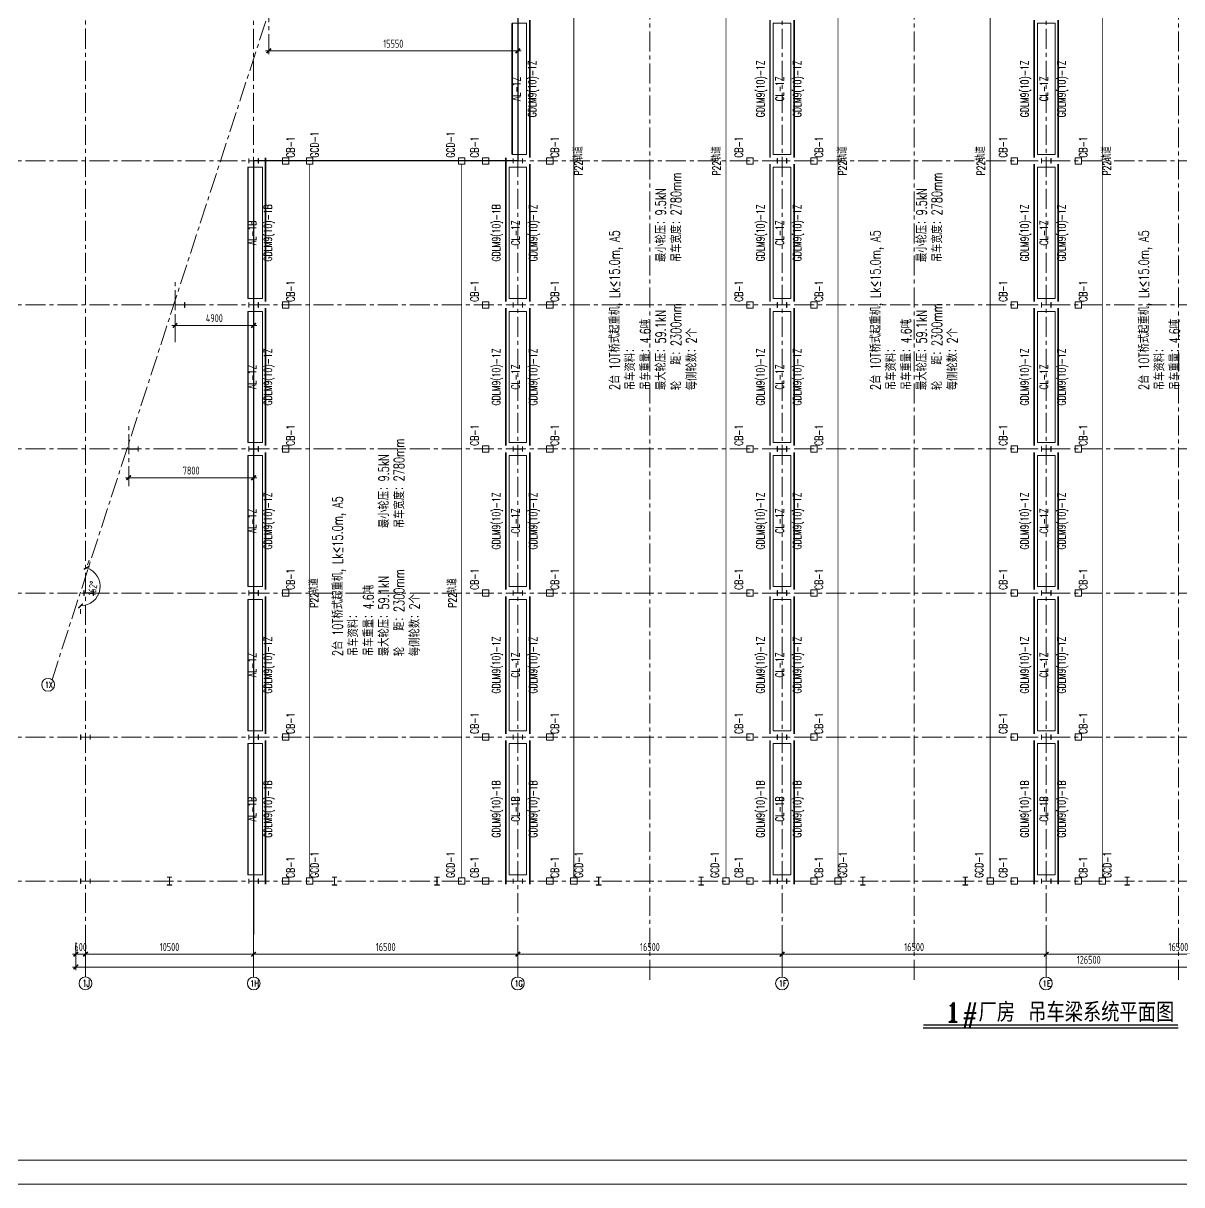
# Model space of a CAD drawing. Extents: x -1201378 to 2367219, y -619313 to 244905.
# Drawn here: x 1287257 to 1359602, y 118680 to 191252 of the extents above; entities that cross this region are included whole.
import ezdxf
from ezdxf.enums import TextEntityAlignment as Align

# ---------------------------------------------------------------- set-up
doc = ezdxf.new("R2010")
doc.units = 0
doc.header["$LTSCALE"] = 1000
doc.linetypes.add('CENTER', pattern=[2, 1.25, -0.25, 0.25, -0.25])
doc.layers.get('0').update_dxf_attribs({"linetype": 'CONTINUOUS'})
doc.layers.get('Defpoints').update_dxf_attribs({"linetype": 'CONTINUOUS'})
doc.layers.add('0-cxFrame', color=155, linetype='CONTINUOUS')
doc.layers.add('S-TEXT', color=21, linetype='CONTINUOUS')
for name, color, linetype, lineweight in [('0-cxText', 131, 'CONTINUOUS', 25), ('S-axis', 111, 'CONTINUOUS', 0), ('S-col', 2, 'CONTINUOUS', 0), ('S-dote', 5, 'CENTER', 0), ('THIN', 7, 'CONTINUOUS', 0), ('吊车梁', 4, 'CONTINUOUS', 0)]:
    doc.layers.add(name, color=color, linetype=linetype, lineweight=lineweight)
doc.styles.add('_TCH_AXIS', font='COMPLEX', dxfattribs={"bigfont": 'GBCBIG'})
doc.styles.add('cx_tuming', font='simhei.ttf')
doc.styles.add('cx_tuqian1', font='')
doc.styles.add('TKZ1', font='tjromant.shx', dxfattribs={"width": 0.7, "bigfont": 'tjhts.shx'})
doc.styles.add('TSSD_Dimension', font='tssdeng.shx', dxfattribs={"width": 0.7, "bigfont": 'hztxt.shx'})
doc.styles.add('TSSD_Rein', font='tj-romans1.shx', dxfattribs={"width": 0.7, "bigfont": 'tj-hztxt.shx'})
doc.styles.add('黑体', font='simhei.ttf', dxfattribs={"width": 0.8})
doc.styles.get('cx_tuqian1').set_extended_font_data('SimSun')
doc.dimstyles.new('TSSD_200_200', dxfattribs={"dimtxt": 500, "dimasz": 200, "dimexe": 200, "dimexo": 500, "dimgap": 200, "dimtad": 1, "dimdec": 0, "dimzin": 0, "dimdsep": 46, "dimtxsty": 'TSSD_Dimension', "dimblk": 'ARCHTICK', "dimcen": 0, "dimdle": 200, "dimclrt": 7, "dimadec": 0, "dimazin": 0, "dimtfac": 1, "dimtdec": 0, "dimtix": 1, "dimtmove": 2, "dimatfit": 3, "dimfxl": 1, "dimtolj": 1, "dimtzin": 0, "dimarcsym": 0})

# ---------------------------------------------------------------- blocks, each defined once
blk = doc.blocks.new('TK22.A0 L(Dragon)')
at = {"layer": '0-cxFrame', "color": 7, "const_width": 0.5}
blk.add_lwpolyline([(0, 0), (-1486, 0), (-1486, 841), (0, 841)], close=True, dxfattribs=at)
at = {"layer": '0-cxFrame', "const_width": 0.5}
blk.add_lwpolyline([(-80, 10), (-1466, 10), (-1466, 831), (-80, 831)], close=True, dxfattribs=at)
at = {"style": '黑体', "flags": 4}
blk.add_attdef('图幅', text='', height=3.3, dxfattribs=at).set_placement((-40, 3), align=Align.RIGHT)
at = {"layer": '0-cxText', "flags": 4}
for tag, height, style, p in [('建设单位', 3.5, 'cx_tuming', (-45, 240)), ('项目名称', 3.5, 'cx_tuming', (-45, 210)), ('子项名称', 3.5, 'cx_tuming', (-45, 180)), ('工程编号', 3.3, 'cx_tuqian1', (-35, 165)), ('图名1', 3.5, 'cx_tuming', (-45, 87)), ('图名2', 3.5, 'cx_tuming', (-45, 79)), ('图名3', 3.5, 'cx_tuming', (-45, 71)), ('出图日期', 3.3, 'cx_tuqian1', (-39, 60)), ('专业', 3.3, 'cx_tuqian1', (-55, 52)), ('图号', 3.3, 'cx_tuqian1', (-55, 44)), ('版次', 3.3, 'cx_tuqian1', (-20, 44))]:
    blk.add_attdef(tag, text='', height=height, dxfattribs=dict(at, style=style)).set_placement(p, align=Align.MIDDLE)
at = {"layer": 'Defpoints', "color": 6, "flags": 4}
for tag, height, style, p in [('tufu', 3.3, '黑体', (-12, 12)), ('dwfname', 4, 'cx_tuqian1', (-80, 3))]:
    blk.add_attdef(tag, text='', height=height, dxfattribs=dict(at, style=style)).set_placement(p, align=Align.RIGHT)
blk = doc.blocks.new('_FZH')
at = {"layer": 'S-col'}
blk.add_lwpolyline([(-0.375, -0.188), (-0.375, 0.187), (-0.36, 0.187), (-0.36, 0.005), (0.36, 0.005), (0.36, 0.187), (0.375, 0.187), (0.375, -0.188), (0.36, -0.188), (0.36, -0.005), (-0.36, -0.005), (-0.36, -0.188)], close=True, dxfattribs=at)
blk = doc.blocks.new('w4234324')
at = {"layer": 'S-col', "xscale": 800.0000000000005, "yscale": 800.0000000000005, "zscale": 800.0000000000005}
for p in [(-243454, 786820), (-226954, 786820), (-210454, 786820), (-193954, 786820), (-248054, 777820), (-243454, 777820), (-226954, 777820), (-210454, 777820), (-193954, 777820), (-250954, 768820), (-243454, 768820), (-226954, 768820), (-210454, 768820), (-193954, 768820), (-253754, 759820), (-243454, 759820), (-226954, 759820), (-210454, 759820), (-193954, 759820), (-253954, 750820), (-243454, 750820), (-226954, 750820), (-210454, 750820), (-193954, 750820), (-253954, 741820), (-243454, 741820), (-226954, 741820), (-210454, 741820), (-193954, 741820)]:
    blk.add_blockref('_FZH', p, dxfattribs=at)
blk = doc.blocks.new('_ArchTick')
at = {"color": 0, "linetype": 'ByBlock', "const_width": 0.5}
blk.add_lwpolyline([(-0.71, -0.71), (0.71, 0.71)], dxfattribs=at)
blk = doc.blocks.new('*D3022')
at = {"layer": 'Defpoints', "color": 0, "transparency": 16777216}
for p in [(-209458, 21687), (-208858, 21687), (-208858, 20460)]:
    blk.add_point(p, dxfattribs=at)
at = {"layer": 'S-axis', "color": 0, "lineweight": -2, "transparency": 16777216}
for p, q in [((-209458, 21187), (-209458, 20260)), ((-208858, 21187), (-208858, 20260)), ((-209458, 20460), (-209658, 20460)), ((-209458, 20460), (-208858, 20460)), ((-208858, 20460), (-208658, 20460))]:
    blk.add_line(p, q, dxfattribs=at)
at = {"layer": 'S-axis', "color": 0, "lineweight": -2, "transparency": 16777216, "xscale": 200, "yscale": 200, "zscale": 200}
blk.add_blockref('_ArchTick', (-209458, 20460), dxfattribs=at)
at = {"layer": 'S-axis', "color": 0, "lineweight": -2, "transparency": 16777216, "xscale": 200, "yscale": 200, "zscale": 200, "rotation": 180}
blk.add_blockref('_ArchTick', (-208858, 20460), dxfattribs=at)
at = {"layer": 'S-axis', "color": 7, "transparency": 16777216, "insert": (-209158, 20910), "char_height": 500, "attachment_point": 5, "style": 'TSSD_Dimension'}
blk.add_mtext('\\A1;600', dxfattribs=at)
blk = doc.blocks.new('*D3023')
at = {"layer": 'Defpoints', "color": 0, "transparency": 16777216}
for p in [(-208858, 21687), (-198358, 21687), (-198358, 20460)]:
    blk.add_point(p, dxfattribs=at)
at = {"layer": 'S-axis', "color": 0, "lineweight": -2, "transparency": 16777216}
for p, q in [((-208858, 21187), (-208858, 20260)), ((-198358, 21187), (-198358, 20260)), ((-209058, 20460), (-198158, 20460))]:
    blk.add_line(p, q, dxfattribs=at)
at = {"layer": 'S-axis', "color": 0, "lineweight": -2, "transparency": 16777216, "xscale": 200, "yscale": 200, "zscale": 200, "rotation": 180}
blk.add_blockref('_ArchTick', (-208858, 20460), dxfattribs=at)
at = {"layer": 'S-axis', "color": 0, "lineweight": -2, "transparency": 16777216, "xscale": 200, "yscale": 200, "zscale": 200}
blk.add_blockref('_ArchTick', (-198358, 20460), dxfattribs=at)
at = {"layer": 'S-axis', "color": 7, "transparency": 16777216, "insert": (-203608, 20910), "char_height": 500, "attachment_point": 5, "style": 'TSSD_Dimension'}
blk.add_mtext('\\A1;10500', dxfattribs=at)
blk = doc.blocks.new('*D3024')
at = {"layer": 'Defpoints', "color": 0, "transparency": 16777216}
for p in [(-198358, 21687), (-181858, 21687), (-181858, 20460)]:
    blk.add_point(p, dxfattribs=at)
at = {"layer": 'S-axis', "color": 0, "lineweight": -2, "transparency": 16777216}
for p, q in [((-198358, 21187), (-198358, 20260)), ((-181858, 21187), (-181858, 20260)), ((-198558, 20460), (-181658, 20460))]:
    blk.add_line(p, q, dxfattribs=at)
at = {"layer": 'S-axis', "color": 0, "lineweight": -2, "transparency": 16777216, "xscale": 200, "yscale": 200, "zscale": 200, "rotation": 180}
blk.add_blockref('_ArchTick', (-198358, 20460), dxfattribs=at)
at = {"layer": 'S-axis', "color": 0, "lineweight": -2, "transparency": 16777216, "xscale": 200, "yscale": 200, "zscale": 200}
blk.add_blockref('_ArchTick', (-181858, 20460), dxfattribs=at)
at = {"layer": 'S-axis', "color": 7, "transparency": 16777216, "insert": (-190108, 20910), "char_height": 500, "attachment_point": 5, "style": 'TSSD_Dimension'}
blk.add_mtext('\\A1;16500', dxfattribs=at)
blk = doc.blocks.new('*D3025')
at = {"layer": 'Defpoints', "color": 0, "transparency": 16777216}
for p in [(-181858, 21687), (-165358, 21687), (-165358, 20460)]:
    blk.add_point(p, dxfattribs=at)
at = {"layer": 'S-axis', "color": 0, "lineweight": -2, "transparency": 16777216}
for p, q in [((-181858, 21187), (-181858, 20260)), ((-165358, 21187), (-165358, 20260)), ((-182058, 20460), (-165158, 20460))]:
    blk.add_line(p, q, dxfattribs=at)
at = {"layer": 'S-axis', "color": 0, "lineweight": -2, "transparency": 16777216, "xscale": 200, "yscale": 200, "zscale": 200, "rotation": 180}
blk.add_blockref('_ArchTick', (-181858, 20460), dxfattribs=at)
at = {"layer": 'S-axis', "color": 0, "lineweight": -2, "transparency": 16777216, "xscale": 200, "yscale": 200, "zscale": 200}
blk.add_blockref('_ArchTick', (-165358, 20460), dxfattribs=at)
at = {"layer": 'S-axis', "color": 7, "transparency": 16777216, "insert": (-173608, 20910), "char_height": 500, "attachment_point": 5, "style": 'TSSD_Dimension'}
blk.add_mtext('\\A1;16500', dxfattribs=at)
blk = doc.blocks.new('*D3026')
at = {"layer": 'Defpoints', "color": 0, "transparency": 16777216}
for p in [(-165358, 21687), (-148858, 21687), (-148858, 20460)]:
    blk.add_point(p, dxfattribs=at)
at = {"layer": 'S-axis', "color": 0, "lineweight": -2, "transparency": 16777216}
for p, q in [((-165358, 21187), (-165358, 20260)), ((-148858, 21187), (-148858, 20260)), ((-165558, 20460), (-148658, 20460))]:
    blk.add_line(p, q, dxfattribs=at)
at = {"layer": 'S-axis', "color": 0, "lineweight": -2, "transparency": 16777216, "xscale": 200, "yscale": 200, "zscale": 200, "rotation": 180}
blk.add_blockref('_ArchTick', (-165358, 20460), dxfattribs=at)
at = {"layer": 'S-axis', "color": 0, "lineweight": -2, "transparency": 16777216, "xscale": 200, "yscale": 200, "zscale": 200}
blk.add_blockref('_ArchTick', (-148858, 20460), dxfattribs=at)
at = {"layer": 'S-axis', "color": 7, "transparency": 16777216, "insert": (-157108, 20910), "char_height": 500, "attachment_point": 5, "style": 'TSSD_Dimension'}
blk.add_mtext('\\A1;16500', dxfattribs=at)
blk = doc.blocks.new('*D3027')
at = {"layer": 'Defpoints', "color": 0, "transparency": 16777216}
for p in [(-148858, 21687), (-132358, 21687), (-132358, 20460)]:
    blk.add_point(p, dxfattribs=at)
at = {"layer": 'S-axis', "color": 0, "lineweight": -2, "transparency": 16777216}
for p, q in [((-148858, 21187), (-148858, 20260)), ((-132358, 21187), (-132358, 20260)), ((-149058, 20460), (-132158, 20460))]:
    blk.add_line(p, q, dxfattribs=at)
at = {"layer": 'S-axis', "color": 0, "lineweight": -2, "transparency": 16777216, "xscale": 200, "yscale": 200, "zscale": 200, "rotation": 180}
blk.add_blockref('_ArchTick', (-148858, 20460), dxfattribs=at)
at = {"layer": 'S-axis', "color": 0, "lineweight": -2, "transparency": 16777216, "xscale": 200, "yscale": 200, "zscale": 200}
blk.add_blockref('_ArchTick', (-132358, 20460), dxfattribs=at)
at = {"layer": 'S-axis', "color": 7, "transparency": 16777216, "insert": (-140608, 20910), "char_height": 500, "attachment_point": 5, "style": 'TSSD_Dimension'}
blk.add_mtext('\\A1;16500', dxfattribs=at)
blk = doc.blocks.new('*D3034')
at = {"layer": 'Defpoints', "color": 0, "transparency": 16777216}
for p in [(-209458, 21587), (-82958, 21587), (-82958, 19660)]:
    blk.add_point(p, dxfattribs=at)
at = {"layer": 'S-axis', "color": 0, "lineweight": -2, "transparency": 16777216}
for p, q in [((-209458, 21087), (-209458, 19460)), ((-82958, 21087), (-82958, 19460)), ((-209658, 19660), (-82758, 19660))]:
    blk.add_line(p, q, dxfattribs=at)
at = {"layer": 'S-axis', "color": 0, "lineweight": -2, "transparency": 16777216, "xscale": 200, "yscale": 200, "zscale": 200, "rotation": 180}
blk.add_blockref('_ArchTick', (-209458, 19660), dxfattribs=at)
at = {"layer": 'S-axis', "color": 0, "lineweight": -2, "transparency": 16777216, "xscale": 200, "yscale": 200, "zscale": 200}
blk.add_blockref('_ArchTick', (-82958, 19660), dxfattribs=at)
at = {"layer": 'S-axis', "color": 7, "transparency": 16777216, "insert": (-146208, 20110), "char_height": 500, "attachment_point": 5, "style": 'TSSD_Dimension'}
blk.add_mtext('\\A1;126500', dxfattribs=at)
blk = doc.blocks.new('*D3038')
at = {"layer": 'Defpoints', "color": 0, "transparency": 16777216}
for p in [(-197408, 77937), (-181858, 77937), (-181858, 76899)]:
    blk.add_point(p, dxfattribs=at)
at = {"layer": 'S-axis', "color": 0, "lineweight": -2, "transparency": 16777216}
for p, q in [((-197408, 77437), (-197408, 76699)), ((-181858, 77437), (-181858, 76699)), ((-197608, 76899), (-181658, 76899))]:
    blk.add_line(p, q, dxfattribs=at)
at = {"layer": 'S-axis', "color": 0, "lineweight": -2, "transparency": 16777216, "xscale": 200, "yscale": 200, "zscale": 200, "rotation": 180}
blk.add_blockref('_ArchTick', (-197408, 76899), dxfattribs=at)
at = {"layer": 'S-axis', "color": 0, "lineweight": -2, "transparency": 16777216, "xscale": 200, "yscale": 200, "zscale": 200}
blk.add_blockref('_ArchTick', (-181858, 76899), dxfattribs=at)
at = {"layer": 'S-axis', "color": 7, "transparency": 16777216, "insert": (-189633, 77349), "char_height": 500, "attachment_point": 5, "style": 'TSSD_Dimension'}
blk.add_mtext('\\A1;15550', dxfattribs=at)
blk = doc.blocks.new('*D3039')
at = {"layer": 'Defpoints', "color": 0, "transparency": 16777216}
for p in [(-203258, 60787), (-198358, 60787), (-198358, 59749)]:
    blk.add_point(p, dxfattribs=at)
at = {"layer": 'S-axis', "color": 0, "lineweight": -2, "transparency": 16777216}
for p, q in [((-203258, 60287), (-203258, 59549)), ((-198358, 60287), (-198358, 59549)), ((-203458, 59749), (-198158, 59749))]:
    blk.add_line(p, q, dxfattribs=at)
at = {"layer": 'S-axis', "color": 0, "lineweight": -2, "transparency": 16777216, "xscale": 200, "yscale": 200, "zscale": 200, "rotation": 180}
blk.add_blockref('_ArchTick', (-203258, 59749), dxfattribs=at)
at = {"layer": 'S-axis', "color": 0, "lineweight": -2, "transparency": 16777216, "xscale": 200, "yscale": 200, "zscale": 200}
blk.add_blockref('_ArchTick', (-198358, 59749), dxfattribs=at)
at = {"layer": 'S-axis', "color": 7, "transparency": 16777216, "insert": (-200808, 60199), "char_height": 500, "attachment_point": 5, "style": 'TSSD_Dimension'}
blk.add_mtext('\\A1;4900', dxfattribs=at)
blk = doc.blocks.new('*D3040')
at = {"layer": 'Defpoints', "color": 0, "transparency": 16777216}
for p in [(-206158, 51267), (-198358, 51267), (-198358, 50229)]:
    blk.add_point(p, dxfattribs=at)
at = {"layer": 'S-axis', "color": 0, "lineweight": -2, "transparency": 16777216}
for p, q in [((-206358, 50229), (-198158, 50229)), ((-206158, 50767), (-206158, 50029)), ((-198358, 50767), (-198358, 50029))]:
    blk.add_line(p, q, dxfattribs=at)
at = {"layer": 'S-axis', "color": 0, "lineweight": -2, "transparency": 16777216, "xscale": 200, "yscale": 200, "zscale": 200, "rotation": 180}
blk.add_blockref('_ArchTick', (-206158, 50229), dxfattribs=at)
at = {"layer": 'S-axis', "color": 0, "lineweight": -2, "transparency": 16777216, "xscale": 200, "yscale": 200, "zscale": 200}
blk.add_blockref('_ArchTick', (-198358, 50229), dxfattribs=at)
at = {"layer": 'S-axis', "color": 7, "transparency": 16777216, "insert": (-202258, 50679), "char_height": 500, "attachment_point": 5, "style": 'TSSD_Dimension'}
blk.add_mtext('\\A1;7800', dxfattribs=at)
blk = doc.blocks.new('*D3041')
at = {"layer": 'Defpoints', "color": 0, "transparency": 16777216}
for p in [(-208783, 44601), (-209158, 43443), (-209158, 42225), (-208173, 42727)]:
    blk.add_point(p, dxfattribs=at)
at = {"layer": 'S-axis', "color": 0, "lineweight": -2, "transparency": 16777216}
for p, q in [((-208628, 45077), (-208721, 44791)), ((-209158, 41725), (-209158, 42025))]:
    blk.add_line(p, q, dxfattribs=at)
blk.add_arc((-209158, 43443), 1218, 270, 72.02371, dxfattribs=at)
at = {"layer": 'S-axis', "color": 0, "lineweight": -2, "transparency": 16777216, "xscale": 200, "yscale": 200, "zscale": 200}
for p, rotation in [((-208783, 44601), 162.0237134182113), ((-209158, 42225), 179.9999999999993)]:
    blk.add_blockref('_ArchTick', p, dxfattribs=dict(at, rotation=rotation))
at = {"layer": 'S-axis', "color": 7, "transparency": 16777216, "insert": (-208400, 43323), "char_height": 500, "attachment_point": 5, "rotation": 81.01186, "style": 'TSSD_Dimension'}
blk.add_mtext('\\A1;162°', dxfattribs=at)
blk = doc.blocks.new('1#轴网')
at = {"layer": 'S-axis'}
for centre in [(-211189.1, 37292), (-208858.4, 18638.1), (-198347.9, 18633.1), (-181858.5, 18633.1), (-165358.5, 18633.1), (-148881.2, 18633.1)]:
    blk.add_circle(centre, 400, dxfattribs=at)
at = {"layer": 'S-dote'}
for p, q in [((-208858.4, 19038.1), (-208858.4, 124694.3)), ((-198358.5, 19033), (-198358.5, 124689.3)), ((-181858.5, 19033.1), (-181858.5, 124689.3)), ((-173608.5, 18867), (-173608.5, 124689.3)), ((-165358.5, 19033.1), (-165358.5, 124689.3)), ((-157108.5, 18867), (-157108.5, 124689.3)), ((-148858.5, 19032.5), (-148858.5, 124689.3)), ((-140608.5, 18867), (-140608.5, 124689.3)), ((-197408.5, 76697), (-197408.5, 80487)), ((-99358.5, 70027), (-216950.7, 70027)), ((-203258.5, 58697), (-203258.5, 62487)), ((-99358.5, 61027), (-216950.7, 61027)), ((-206158.5, 49697), (-206158.5, 53487)), ((-99358.5, 52027), (-216950.7, 52027)), ((-99358.5, 43027), (-216950.7, 43027)), ((-99358.5, 34027), (-216950.7, 34027)), ((-99358.5, 25027), (-216950.7, 25027))]:
    blk.add_line(p, q, dxfattribs=at)
blk.add_lwpolyline([(-210946, 37609.6), (-184459.5, 119241.7)], dxfattribs=at)
at = {"layer": 'S-axis', "style": '_TCH_AXIS', "width": 0.705882}
for s, height, p in [('1X', 374.97, (-211397.1, 37104.5)), ('1J', 421.66, (-209042.7, 18427.3)), ('1H', 362.68, (-198561.2, 18451.8)), ('1G', 374.97, (-182066.4, 18445.6)), ('1F', 387.75, (-165560.5, 18439.2)), ('1E', 387.75, (-149083.3, 18439.2))]:
    blk.add_text(s, height=height, dxfattribs=at).set_placement(p)
at = {"layer": 'S-axis'}
for p1, p2, distance, picture, middle in [((-197408.5, 77937), (-181858.5, 77937), -1037.5, '*D3038', (-189633.5, 77349.5)), ((-203258.5, 60787), (-198358.5, 60787), -1037.5, '*D3039', (-200808.5, 60199.5)), ((-206158.5, 51267), (-198358.5, 51267), -1037.5, '*D3040', (-202258.5, 50679.5)), ((-209458.5, 21687), (-208858.4, 21687), -1226.7, '*D3022', (-209158.4, 20910.3)), ((-209458.5, 21587), (-82958.5, 21587), -1926.7, '*D3034', (-146208.5, 20110.3)), ((-208858.4, 21687), (-198358.5, 21687), -1226.7, '*D3023', (-203608.4, 20910.3)), ((-198358.5, 21687), (-181858.5, 21687), -1226.7, '*D3024', (-190108.5, 20910.3)), ((-181858.5, 21687), (-165358.5, 21687), -1226.7, '*D3025', (-173608.5, 20910.3)), ((-165358.5, 21687), (-148858.5, 21687), -1226.7, '*D3026', (-157108.5, 20910.3)), ((-148858.5, 21687), (-132358.5, 21687), -1226.7, '*D3027', (-140608.5, 20910.3))]:
    dim = blk.add_aligned_dim(p1=p1, p2=p2, distance=distance, dimstyle='TSSD_200_200', dxfattribs=at)
    dim.commit()
    dim.dimension.update_dxf_attribs({"geometry": picture, "text_midpoint": middle})
dim = blk.add_angular_dim_3p(base=(-208173.4, 42727.3), center=(-209158.5, 43442.8), p1=(-209158.5, 42225.3), p2=(-208782.7, 44600.9), dimstyle='TSSD_200_200', dxfattribs=at)
dim.commit()
dim.dimension.update_dxf_attribs({"geometry": '*D3041', "text_midpoint": (-208400.3, 43322.9)})

msp = doc.modelspace()

# ---------------------------------------------------------------- linework, layer by layer
at = {"layer": 'Defpoints'}
msp.add_lwpolyline([(1318141.5, 234771.8), (1318141.5, 182651.8), (1301641.5, 182651.8), (1301641.5, 134311.8)], dxfattribs=at)
at = {"layer": 'S-col'}
for points in [[(1296241.5, 137401.8), (1296541.5, 137401.8), (1296541.5, 137413.8), (1296395.5, 137413.8), (1296395.5, 137889.8), (1296541.5, 137889.8), (1296541.5, 137901.8), (1296241.5, 137901.8), (1296241.5, 137889.8), (1296387.5, 137889.8), (1296387.5, 137413.8), (1296241.5, 137413.8)], [(1306841.5, 137401.8), (1306541.5, 137401.8), (1306541.5, 137413.8), (1306687.5, 137413.8), (1306687.5, 137889.8), (1306541.5, 137889.8), (1306541.5, 137901.8), (1306841.5, 137901.8), (1306841.5, 137889.8), (1306695.5, 137889.8), (1306695.5, 137413.8), (1306841.5, 137413.8)], [(1312941.5, 137401.8), (1313241.5, 137401.8), (1313241.5, 137413.8), (1313095.5, 137413.8), (1313095.5, 137889.8), (1313241.5, 137889.8), (1313241.5, 137901.8), (1312941.5, 137901.8), (1312941.5, 137889.8), (1313087.5, 137889.8), (1313087.5, 137413.8), (1312941.5, 137413.8)], [(1323341.5, 137401.8), (1323041.5, 137401.8), (1323041.5, 137413.8), (1323187.5, 137413.8), (1323187.5, 137889.8), (1323041.5, 137889.8), (1323041.5, 137901.8), (1323341.5, 137901.8), (1323341.5, 137889.8), (1323195.5, 137889.8), (1323195.5, 137413.8), (1323341.5, 137413.8)], [(1329441.5, 137401.8), (1329741.5, 137401.8), (1329741.5, 137413.8), (1329595.5, 137413.8), (1329595.5, 137889.8), (1329741.5, 137889.8), (1329741.5, 137901.8), (1329441.5, 137901.8), (1329441.5, 137889.8), (1329587.5, 137889.8), (1329587.5, 137413.8), (1329441.5, 137413.8)], [(1339841.5, 137401.8), (1339541.5, 137401.8), (1339541.5, 137413.8), (1339687.5, 137413.8), (1339687.5, 137889.8), (1339541.5, 137889.8), (1339541.5, 137901.8), (1339841.5, 137901.8), (1339841.5, 137889.8), (1339695.5, 137889.8), (1339695.5, 137413.8), (1339841.5, 137413.8)], [(1345941.5, 137401.8), (1346241.5, 137401.8), (1346241.5, 137413.8), (1346095.5, 137413.8), (1346095.5, 137889.8), (1346241.5, 137889.8), (1346241.5, 137901.8), (1345941.5, 137901.8), (1345941.5, 137889.8), (1346087.5, 137889.8), (1346087.5, 137413.8), (1345941.5, 137413.8)], [(1356341.5, 137401.8), (1356041.5, 137401.8), (1356041.5, 137413.8), (1356187.5, 137413.8), (1356187.5, 137889.8), (1356041.5, 137889.8), (1356041.5, 137901.8), (1356341.5, 137901.8), (1356341.5, 137889.8), (1356195.5, 137889.8), (1356195.5, 137413.8), (1356341.5, 137413.8)]]:
    msp.add_lwpolyline(points, close=True, dxfattribs=at)
at = {"layer": 'S-TEXT'}
msp.add_line((1343464, 128477.5), (1359369, 128477.5), dxfattribs=at)
at = {"layer": 'S-TEXT', "const_width": 90}
msp.add_lwpolyline([(1343464, 128657.5), (1359374.6, 128657.5)], dxfattribs=at)
at = {"layer": '吊车梁', "color": 6, "const_width": 50}
for points in [[(1321641.5, 137851.8), (1321641.5, 227451.8)], [(1331141.5, 137851.8), (1331141.5, 227451.8)], [(1338141.5, 137851.8), (1338141.5, 227451.8)], [(1347641.5, 137851.8), (1347641.5, 227451.8)], [(1354641.5, 137851.8), (1354641.5, 227451.8)], [(1305141.5, 137851.8), (1305141.5, 182451.8)], [(1314641.5, 137851.8), (1314641.5, 182451.8)]]:
    msp.add_lwpolyline(points, dxfattribs=at)
at = {"layer": '吊车梁', "const_width": 100}
for points in [[(1317791.5, 191251.8), (1317791.5, 183051.8)], [(1318891.5, 191451.8), (1318891.5, 182851.8)], [(1333891.5, 191451.8), (1333891.5, 182851.8)], [(1335391.5, 191451.8), (1335391.5, 182851.8)], [(1350391.5, 191451.8), (1350391.5, 182851.8)], [(1351891.5, 191451.8), (1351891.5, 182851.8)], [(1302391.5, 182851.8), (1302391.5, 173851.8)], [(1317391.5, 182851.8), (1317391.5, 173851.8)], [(1301291.5, 182251.8), (1301291.5, 174051.8)], [(1318891.5, 182451.8), (1318891.5, 173851.8)], [(1333891.5, 182451.8), (1333891.5, 173851.8)], [(1335391.5, 182451.8), (1335391.5, 173851.8)], [(1350391.5, 182451.8), (1350391.5, 173851.8)], [(1351891.5, 182451.8), (1351891.5, 173851.8)], [(1302391.5, 173451.8), (1302391.5, 164851.8)], [(1317391.5, 173451.8), (1317391.5, 164851.8)], [(1318891.5, 173451.8), (1318891.5, 164851.8)], [(1333891.5, 173451.8), (1333891.5, 164851.8)], [(1335391.5, 173451.8), (1335391.5, 164851.8)], [(1350391.5, 173451.8), (1350391.5, 164851.8)], [(1351891.5, 173451.8), (1351891.5, 164851.8)], [(1301291.5, 173251.8), (1301291.5, 165051.8)], [(1301291.5, 164251.8), (1301291.5, 156051.8)], [(1302391.5, 164451.8), (1302391.5, 155851.8)], [(1317391.5, 164451.8), (1317391.5, 155851.8)], [(1318891.5, 164451.8), (1318891.5, 155851.8)], [(1333891.5, 164451.8), (1333891.5, 155851.8)], [(1335391.5, 164451.8), (1335391.5, 155851.8)], [(1350391.5, 164451.8), (1350391.5, 155851.8)], [(1351891.5, 164451.8), (1351891.5, 155851.8)], [(1302391.5, 155451.8), (1302391.5, 146851.8)], [(1317391.5, 155451.8), (1317391.5, 146851.8)], [(1318891.5, 155451.8), (1318891.5, 146851.8)], [(1333891.5, 155451.8), (1333891.5, 146851.8)], [(1335391.5, 155451.8), (1335391.5, 146851.8)], [(1350391.5, 155451.8), (1350391.5, 146851.8)], [(1351891.5, 155451.8), (1351891.5, 146851.8)], [(1301291.5, 155251.8), (1301291.5, 147051.8)], [(1301291.5, 138051.8), (1301291.5, 146251.8)], [(1302391.5, 137451.8), (1302391.5, 146451.8)], [(1317391.5, 137451.8), (1317391.5, 146451.8)], [(1318891.5, 137451.8), (1318891.5, 146451.8)], [(1333891.5, 137451.8), (1333891.5, 146451.8)], [(1335391.5, 137451.8), (1335391.5, 146451.8)], [(1350391.5, 137451.8), (1350391.5, 146451.8)], [(1351891.5, 137451.8), (1351891.5, 146451.8)]]:
    msp.add_lwpolyline(points, dxfattribs=at)
at = {"layer": '吊车梁'}
for points in [[(1317791.5, 191251.8), (1317791.5, 183051.8), (1318691.5, 183051.8), (1318691.5, 191251.8)], [(1334091.5, 191251.8), (1334091.5, 183051.8), (1335191.5, 183051.8), (1335191.5, 191251.8)], [(1350591.5, 191251.8), (1350591.5, 183051.8), (1351691.5, 183051.8), (1351691.5, 191251.8)], [(1301291.5, 182251.8), (1301291.5, 174051.8), (1302191.5, 174051.8), (1302191.5, 182251.8)], [(1303441.5, 182451.8), (1303441.5, 182851.8), (1303841.5, 182851.8), (1303841.5, 182451.8)], [(1304941.5, 182451.8), (1304941.5, 182851.8), (1305341.5, 182851.8), (1305341.5, 182451.8)], [(1314841.5, 182451.8), (1314841.5, 182851.8), (1314441.5, 182851.8), (1314441.5, 182451.8)], [(1316341.5, 182451.8), (1316341.5, 182851.8), (1315941.5, 182851.8), (1315941.5, 182451.8)], [(1317591.5, 182251.8), (1317591.5, 174051.8), (1318691.5, 174051.8), (1318691.5, 182251.8)], [(1319941.5, 182451.8), (1319941.5, 182851.8), (1320341.5, 182851.8), (1320341.5, 182451.8)], [(1332841.5, 182451.8), (1332841.5, 182851.8), (1332441.5, 182851.8), (1332441.5, 182451.8)], [(1334091.5, 182251.8), (1334091.5, 174051.8), (1335191.5, 174051.8), (1335191.5, 182251.8)], [(1336441.5, 182451.8), (1336441.5, 182851.8), (1336841.5, 182851.8), (1336841.5, 182451.8)], [(1349341.5, 182451.8), (1349341.5, 182851.8), (1348941.5, 182851.8), (1348941.5, 182451.8)], [(1350591.5, 182251.8), (1350591.5, 174051.8), (1351691.5, 174051.8), (1351691.5, 182251.8)], [(1352941.5, 182451.8), (1352941.5, 182851.8), (1353341.5, 182851.8), (1353341.5, 182451.8)], [(1303441.5, 173451.8), (1303441.5, 173851.8), (1303841.5, 173851.8), (1303841.5, 173451.8)], [(1316341.5, 173451.8), (1316341.5, 173851.8), (1315941.5, 173851.8), (1315941.5, 173451.8)], [(1319941.5, 173451.8), (1319941.5, 173851.8), (1320341.5, 173851.8), (1320341.5, 173451.8)], [(1332841.5, 173451.8), (1332841.5, 173851.8), (1332441.5, 173851.8), (1332441.5, 173451.8)], [(1336441.5, 173451.8), (1336441.5, 173851.8), (1336841.5, 173851.8), (1336841.5, 173451.8)], [(1349341.5, 173451.8), (1349341.5, 173851.8), (1348941.5, 173851.8), (1348941.5, 173451.8)], [(1352941.5, 173451.8), (1352941.5, 173851.8), (1353341.5, 173851.8), (1353341.5, 173451.8)], [(1301291.5, 173251.8), (1301291.5, 165051.8), (1302191.5, 165051.8), (1302191.5, 173251.8)], [(1317591.5, 173251.8), (1317591.5, 165051.8), (1318691.5, 165051.8), (1318691.5, 173251.8)], [(1334091.5, 173251.8), (1334091.5, 165051.8), (1335191.5, 165051.8), (1335191.5, 173251.8)], [(1350591.5, 173251.8), (1350591.5, 165051.8), (1351691.5, 165051.8), (1351691.5, 173251.8)], [(1303441.5, 164451.8), (1303441.5, 164851.8), (1303841.5, 164851.8), (1303841.5, 164451.8)], [(1316341.5, 164451.8), (1316341.5, 164851.8), (1315941.5, 164851.8), (1315941.5, 164451.8)], [(1319941.5, 164451.8), (1319941.5, 164851.8), (1320341.5, 164851.8), (1320341.5, 164451.8)], [(1332841.5, 164451.8), (1332841.5, 164851.8), (1332441.5, 164851.8), (1332441.5, 164451.8)], [(1336441.5, 164451.8), (1336441.5, 164851.8), (1336841.5, 164851.8), (1336841.5, 164451.8)], [(1349341.5, 164451.8), (1349341.5, 164851.8), (1348941.5, 164851.8), (1348941.5, 164451.8)], [(1352941.5, 164451.8), (1352941.5, 164851.8), (1353341.5, 164851.8), (1353341.5, 164451.8)], [(1301291.5, 164251.8), (1301291.5, 156051.8), (1302191.5, 156051.8), (1302191.5, 164251.8)], [(1317591.5, 164251.8), (1317591.5, 156051.8), (1318691.5, 156051.8), (1318691.5, 164251.8)], [(1334091.5, 164251.8), (1334091.5, 156051.8), (1335191.5, 156051.8), (1335191.5, 164251.8)], [(1350591.5, 164251.8), (1350591.5, 156051.8), (1351691.5, 156051.8), (1351691.5, 164251.8)], [(1303441.5, 155451.8), (1303441.5, 155851.8), (1303841.5, 155851.8), (1303841.5, 155451.8)], [(1316341.5, 155451.8), (1316341.5, 155851.8), (1315941.5, 155851.8), (1315941.5, 155451.8)], [(1319941.5, 155451.8), (1319941.5, 155851.8), (1320341.5, 155851.8), (1320341.5, 155451.8)], [(1332841.5, 155451.8), (1332841.5, 155851.8), (1332441.5, 155851.8), (1332441.5, 155451.8)], [(1336441.5, 155451.8), (1336441.5, 155851.8), (1336841.5, 155851.8), (1336841.5, 155451.8)], [(1349341.5, 155451.8), (1349341.5, 155851.8), (1348941.5, 155851.8), (1348941.5, 155451.8)], [(1352941.5, 155451.8), (1352941.5, 155851.8), (1353341.5, 155851.8), (1353341.5, 155451.8)], [(1301291.5, 155251.8), (1301291.5, 147051.8), (1302191.5, 147051.8), (1302191.5, 155251.8)], [(1317591.5, 155251.8), (1317591.5, 147051.8), (1318691.5, 147051.8), (1318691.5, 155251.8)], [(1334091.5, 155251.8), (1334091.5, 147051.8), (1335191.5, 147051.8), (1335191.5, 155251.8)], [(1350591.5, 155251.8), (1350591.5, 147051.8), (1351691.5, 147051.8), (1351691.5, 155251.8)], [(1303441.5, 146451.8), (1303441.5, 146851.8), (1303841.5, 146851.8), (1303841.5, 146451.8)], [(1316341.5, 146451.8), (1316341.5, 146851.8), (1315941.5, 146851.8), (1315941.5, 146451.8)], [(1319941.5, 146451.8), (1319941.5, 146851.8), (1320341.5, 146851.8), (1320341.5, 146451.8)], [(1332841.5, 146451.8), (1332841.5, 146851.8), (1332441.5, 146851.8), (1332441.5, 146451.8)], [(1336441.5, 146451.8), (1336441.5, 146851.8), (1336841.5, 146851.8), (1336841.5, 146451.8)], [(1349341.5, 146451.8), (1349341.5, 146851.8), (1348941.5, 146851.8), (1348941.5, 146451.8)], [(1352941.5, 146451.8), (1352941.5, 146851.8), (1353341.5, 146851.8), (1353341.5, 146451.8)], [(1301291.5, 138051.8), (1301291.5, 146251.8), (1302191.5, 146251.8), (1302191.5, 138051.8)], [(1317591.5, 138051.8), (1317591.5, 146251.8), (1318691.5, 146251.8), (1318691.5, 138051.8)], [(1334091.5, 138051.8), (1334091.5, 146251.8), (1335191.5, 146251.8), (1335191.5, 138051.8)], [(1350591.5, 138051.8), (1350591.5, 146251.8), (1351691.5, 146251.8), (1351691.5, 138051.8)], [(1303441.5, 137451.8), (1303441.5, 137851.8), (1303841.5, 137851.8), (1303841.5, 137451.8)], [(1304941.5, 137451.8), (1304941.5, 137851.8), (1305341.5, 137851.8), (1305341.5, 137451.8)], [(1314841.5, 137451.8), (1314841.5, 137851.8), (1314441.5, 137851.8), (1314441.5, 137451.8)], [(1316341.5, 137451.8), (1316341.5, 137851.8), (1315941.5, 137851.8), (1315941.5, 137451.8)], [(1319941.5, 137451.8), (1319941.5, 137851.8), (1320341.5, 137851.8), (1320341.5, 137451.8)], [(1321441.5, 137451.8), (1321441.5, 137851.8), (1321841.5, 137851.8), (1321841.5, 137451.8)], [(1331341.5, 137451.8), (1331341.5, 137851.8), (1330941.5, 137851.8), (1330941.5, 137451.8)], [(1332841.5, 137451.8), (1332841.5, 137851.8), (1332441.5, 137851.8), (1332441.5, 137451.8)], [(1336441.5, 137451.8), (1336441.5, 137851.8), (1336841.5, 137851.8), (1336841.5, 137451.8)], [(1337941.5, 137451.8), (1337941.5, 137851.8), (1338341.5, 137851.8), (1338341.5, 137451.8)], [(1347841.5, 137451.8), (1347841.5, 137851.8), (1347441.5, 137851.8), (1347441.5, 137451.8)], [(1349341.5, 137451.8), (1349341.5, 137851.8), (1348941.5, 137851.8), (1348941.5, 137451.8)], [(1352941.5, 137451.8), (1352941.5, 137851.8), (1353341.5, 137851.8), (1353341.5, 137451.8)], [(1354441.5, 137451.8), (1354441.5, 137851.8), (1354841.5, 137851.8), (1354841.5, 137451.8)]]:
    msp.add_lwpolyline(points, close=True, dxfattribs=at)

# ---------------------------------------------------------------- block references
at = {"layer": '0-cxFrame', "xscale": 150, "yscale": 150, "zscale": 150}
msp.add_blockref('TK22.A0 L(Dragon)', (1467181.8, 118717.3), dxfattribs=at)
at = {"layer": 'S-axis'}
msp.add_blockref('1#轴网', (1500000, 112624.8), dxfattribs=at)
at = {"layer": 'S-col'}
msp.add_blockref('w4234324', (1545095.7, -604168.2), dxfattribs=at)

# ---------------------------------------------------------------- texts
at = {"layer": 'S-TEXT', "style": 'TKZ1'}
msp.add_text('1#厂房 吊车梁系统平面图', height=1200, dxfattribs=at).set_placement((1359134.2, 128858.4), align=Align.RIGHT)
at = {"layer": 'THIN', "style": 'TSSD_Rein', "width": 0.7}
for s, p in [('GDLM9(10)-1Z', (1319437.7, 187151.8)), ('GDLM9(10)-1Z', (1333691.5, 187151.8)), ('GDLM9(10)-1Z', (1335995.4, 187151.8)), ('GDLM9(10)-1Z', (1350191.5, 187151.8)), ('GDLM9(10)-1Z', (1352495.4, 187151.8)), ('AL-1Z', (1318449.1, 187151.8)), ('CL-1Z', (1334893.4, 187151.8)), ('CL-1Z', (1351393.4, 187151.8)), ('P22轨道', (1322326.9, 182651.8)), ('P22轨道', (1330956.2, 182651.8)), ('P22轨道', (1338826.9, 182651.8)), ('P22轨道', (1347456.2, 182651.8)), ('P22轨道', (1355326.9, 182651.8)), ('GDLM9(10)-1B', (1302937.7, 178151.8)), ('GDLM9(10)-1B', (1317191.5, 178151.8)), ('GDLM9(10)-1Z', (1319495.4, 178151.8)), ('GDLM9(10)-1Z', (1333691.5, 178151.8)), ('GDLM9(10)-1Z', (1335995.4, 178151.8)), ('GDLM9(10)-1Z', (1350191.5, 178151.8)), ('GDLM9(10)-1Z', (1352495.4, 178151.8)), ('AL-1B', (1301949.1, 178151.8)), ('CL-1Z', (1318393.4, 178151.8)), ('CL-1Z', (1334893.4, 178151.8)), ('CL-1Z', (1351393.4, 178151.8)), ('GDLM9(10)-1Z', (1302937.7, 169151.8)), ('GDLM9(10)-1Z', (1317191.5, 169151.8)), ('GDLM9(10)-1Z', (1319495.4, 169151.8)), ('GDLM9(10)-1Z', (1333691.5, 169151.8)), ('GDLM9(10)-1Z', (1335995.4, 169151.8)), ('GDLM9(10)-1Z', (1350191.5, 169151.8)), ('GDLM9(10)-1Z', (1352495.4, 169151.8)), ('AL-1Z', (1301949.1, 169151.8)), ('CL-1Z', (1318393.4, 169151.8)), ('CL-1Z', (1334893.4, 169151.8)), ('CL-1Z', (1351393.4, 169151.8)), ('GDLM9(10)-1Z', (1302937.7, 160151.8)), ('GDLM9(10)-1Z', (1317191.5, 160151.8)), ('GDLM9(10)-1Z', (1319495.4, 160151.8)), ('GDLM9(10)-1Z', (1333691.5, 160151.8)), ('GDLM9(10)-1Z', (1335995.4, 160151.8)), ('GDLM9(10)-1Z', (1350191.5, 160151.8)), ('GDLM9(10)-1Z', (1352495.4, 160151.8)), ('AL-1Z', (1301949.1, 160151.8)), ('CL-1Z', (1318393.4, 160151.8)), ('CL-1Z', (1334893.4, 160151.8)), ('CL-1Z', (1351393.4, 160151.8)), ('P22轨道', (1305826.9, 155651.8)), ('P22轨道', (1314456.2, 155651.8)), ('GDLM9(10)-1Z', (1302937.7, 151151.8)), ('GDLM9(10)-1Z', (1317191.5, 151151.8)), ('GDLM9(10)-1Z', (1319495.4, 151151.8)), ('GDLM9(10)-1Z', (1333691.5, 151151.8)), ('GDLM9(10)-1Z', (1335995.4, 151151.8)), ('GDLM9(10)-1Z', (1350191.5, 151151.8)), ('GDLM9(10)-1Z', (1352495.4, 151151.8)), ('AL-1Z', (1301949.1, 151151.8)), ('CL-1Z', (1318393.4, 151151.8)), ('CL-1Z', (1334893.4, 151151.8)), ('CL-1Z', (1351393.4, 151151.8)), ('GDLM9(10)-1B', (1302937.7, 142151.8)), ('GDLM9(10)-1B', (1317191.5, 142151.8)), ('GDLM9(10)-1B', (1319495.4, 142151.8)), ('GDLM9(10)-1B', (1333691.5, 142151.8)), ('GDLM9(10)-1B', (1335995.4, 142151.8)), ('GDLM9(10)-1B', (1350191.5, 142151.8)), ('GDLM9(10)-1B', (1352495.4, 142151.8)), ('AL-1B', (1301949.1, 142151.8)), ('CL-1B', (1318393.4, 142151.8)), ('CL-1B', (1334893.4, 142151.8)), ('CL-1B', (1351393.4, 142151.8))]:
    msp.add_text(s, height=500, rotation=90, dxfattribs=at).set_placement(p, align=Align.BOTTOM_CENTER)
for s, height, p in [('GCD-1', 500, (1305845.4, 182851.8)), ('GCD-1', 500, (1314341.5, 182851.8)), ('CB-1', 500, (1304345.4, 182851.8)), ('CB-1', 500, (1315841.5, 182851.8)), ('CB-1', 500, (1320845.4, 182851.8)), ('CB-1', 500, (1332341.5, 182851.8)), ('CB-1', 500, (1337345.4, 182851.8)), ('CB-1', 500, (1348841.5, 182851.8)), ('CB-1', 500, (1353845.4, 182851.8)), ('吊车宽度：2780mm', 640, (1328535.5, 176326.3)), ('吊车宽度：2780mm', 640, (1344827.6, 176326.3)), ('最小轮压：9.5kN', 640, (1327575.5, 176326.3)), ('最小轮压：9.5kN', 640, (1343867.6, 176326.3)), ('2台 10T桥式起重机, Lk≤15.0m, A5', 640, (1324695.5, 168326.3)), ('2台 10T桥式起重机, Lk≤15.0m, A5', 640, (1340987.6, 168326.3)), ('2台 10T桥式起重机, Lk≤15.0m, A5', 640, (1357748.5, 168326.3)), ('CB-1', 500, (1304345.4, 173851.8)), ('CB-1', 500, (1315841.5, 173851.8)), ('CB-1', 500, (1320845.4, 173851.8)), ('CB-1', 500, (1332341.5, 173851.8)), ('CB-1', 500, (1337345.4, 173851.8)), ('CB-1', 500, (1348841.5, 173851.8)), ('CB-1', 500, (1353845.4, 173851.8)), ('轮   距：2300mm', 640, (1328535.5, 168326.3)), ('轮   距：2300mm', 640, (1344827.6, 168326.3)), ('最大轮压：59.1kN', 640, (1327575.5, 168326.3)), ('最大轮压：59.1kN', 640, (1343867.6, 168326.3)), ('吊车重量：4.6吨', 640, (1326615.5, 168326.3)), ('吊车重量：4.6吨', 640, (1342907.6, 168326.3)), ('吊车重量：4.6吨', 640, (1359668.5, 168326.3)), ('每侧轮数：2个', 640, (1329495.5, 168326.3)), ('每侧轮数：2个', 640, (1345787.6, 168326.3)), ('吊车资料：', 640, (1325655.5, 168326.3)), ('吊车资料：', 640, (1341947.6, 168326.3)), ('吊车资料：', 640, (1358708.5, 168326.3)), ('CB-1', 500, (1304345.4, 164851.8)), ('CB-1', 500, (1315841.5, 164851.8)), ('CB-1', 500, (1320845.4, 164851.8)), ('CB-1', 500, (1332341.5, 164851.8)), ('CB-1', 500, (1337345.4, 164851.8)), ('CB-1', 500, (1348841.5, 164851.8)), ('CB-1', 500, (1353845.4, 164851.8)), ('吊车宽度：2780mm', 640, (1311241.3, 159706.8)), ('最小轮压：9.5kN', 640, (1310281.3, 159706.8)), ('2台 10T桥式起重机, Lk≤15.0m, A5', 640, (1307401.3, 151706.8)), ('CB-1', 500, (1304345.4, 155851.8)), ('CB-1', 500, (1315841.5, 155851.8)), ('CB-1', 500, (1320845.4, 155851.8)), ('CB-1', 500, (1332341.5, 155851.8)), ('CB-1', 500, (1337345.4, 155851.8)), ('CB-1', 500, (1348841.5, 155851.8)), ('CB-1', 500, (1353845.4, 155851.8)), ('轮   距：2300mm', 640, (1311241.3, 151706.8)), ('最大轮压：59.1kN', 640, (1310281.3, 151706.8)), ('吊车重量：4.6吨', 640, (1309321.3, 151706.8)), ('每侧轮数：2个', 640, (1312201.3, 151706.8)), ('吊车资料：', 640, (1308361.3, 151706.8)), ('CB-1', 500, (1304345.4, 146851.8)), ('CB-1', 500, (1315841.5, 146851.8)), ('CB-1', 500, (1320845.4, 146851.8)), ('CB-1', 500, (1332341.5, 146851.8)), ('CB-1', 500, (1337345.4, 146851.8)), ('CB-1', 500, (1348841.5, 146851.8)), ('CB-1', 500, (1353845.4, 146851.8)), ('GCD-1', 500, (1305845.4, 137851.8)), ('GCD-1', 500, (1314341.5, 137851.8)), ('GCD-1', 500, (1322345.4, 137851.8)), ('GCD-1', 500, (1330841.5, 137851.8)), ('GCD-1', 500, (1338845.4, 137851.8)), ('GCD-1', 500, (1347341.5, 137851.8)), ('GCD-1', 500, (1355345.4, 137851.8)), ('CB-1', 500, (1304345.4, 137851.8)), ('CB-1', 500, (1315841.5, 137851.8)), ('CB-1', 500, (1320845.4, 137851.8)), ('CB-1', 500, (1332341.5, 137851.8)), ('CB-1', 500, (1337345.4, 137851.8)), ('CB-1', 500, (1348841.5, 137851.8)), ('CB-1', 500, (1353845.4, 137851.8))]:
    msp.add_text(s, height=height, rotation=90, dxfattribs=at).set_placement(p, align=Align.BOTTOM_LEFT)

doc.saveas('drawing.dxf')
